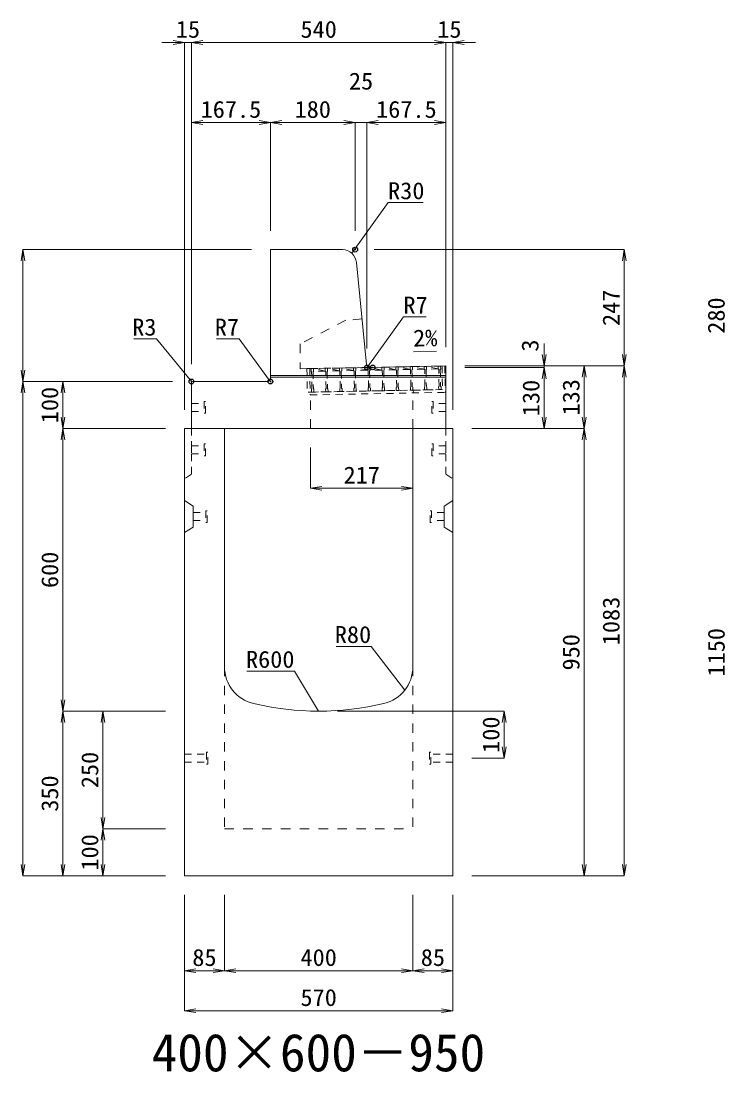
# Model space of a CAD drawing. Units: millimetres at full size; some dimension numbers follow another scale. Extents: x -18734 to 51600, y -18820 to 17820.
# Drawn here: x 31918 to 33413, y 5234 to 7466 of the extents above; entities that cross this region are included whole.
import ezdxf
from ezdxf.enums import TextEntityAlignment as Align

# ---------------------------------------------------------------- set-up
doc = ezdxf.new("R2010")
doc.units = ezdxf.units.MM
doc.header["$LTSCALE"] = 20
doc.header["$PDMODE"] = 32
doc.header["$PDSIZE"] = 10
doc.linetypes.add('USER1', pattern=[2, 1, -1])
doc.linetypes.add('USER2', pattern=[1.35, 0.75, -0.6])
for name, color, linetype, lineweight in [('インサート', 3, 'USER2', 9), ('グレーチング', 7, 'USER2', 5), ('受枠', 3, 'USER2', 9), ('寸法線', 7, 'Continuous', 13), ('引出線', 4, 'Continuous', 13), ('本体', 2, 'Continuous', 13), ('目地', 132, 'Continuous', 5)]:
    doc.layers.add(name, color=color, linetype=linetype, lineweight=lineweight)
doc.layers.add('作業エリア', color=11, linetype='Continuous')
doc.layers.add('文字', color=7, linetype='Continuous')
doc.styles.add('ＭＳ 明朝', font='')
doc.styles.get('ＭＳ 明朝').set_extended_font_data('MS Mincho')

# ---------------------------------------------------------------- blocks, each defined once
blk = doc.blocks.new('open_arrow')
at = {"color": 0, "linetype": 'Continuous', "lineweight": -2}
blk.add_lwpolyline([(7.5, 1.25), (0, 0), (7.5, -1.25)], dxfattribs=at)

msp = doc.modelspace()

# ---------------------------------------------------------------- linework, layer by layer
at = {"layer": 'インサート'}
for p, q in [((32280, 6653.5), (32307, 6653.5)), ((32280, 6653.5), (32280, 6636.5)), ((32310, 6657.5), (32307, 6657.5)), ((32307, 6657.5), (32307, 6632.5)), ((32310, 6632.5), (32310, 6657.5)), ((32790, 6657.5), (32793, 6657.5)), ((32790, 6632.5), (32790, 6657.5)), ((32793, 6657.5), (32793, 6632.5)), ((32820, 6653.5), (32793, 6653.5)), ((32820, 6653.5), (32820, 6636.5)), ((32280, 6636.5), (32307, 6636.5)), ((32307, 6632.5), (32310, 6632.5)), ((32793, 6632.5), (32790, 6632.5)), ((32820, 6636.5), (32793, 6636.5)), ((32280, 6563.5), (32307, 6563.5)), ((32280, 6563.5), (32280, 6546.5)), ((32310, 6567.5), (32307, 6567.5)), ((32307, 6567.5), (32307, 6542.5)), ((32310, 6542.5), (32310, 6567.5)), ((32790, 6567.5), (32793, 6567.5)), ((32790, 6542.5), (32790, 6567.5)), ((32793, 6567.5), (32793, 6542.5)), ((32820, 6563.5), (32793, 6563.5)), ((32820, 6563.5), (32820, 6546.5)), ((32280, 6546.5), (32307, 6546.5)), ((32307, 6542.5), (32310, 6542.5)), ((32793, 6542.5), (32790, 6542.5)), ((32820, 6546.5), (32793, 6546.5)), ((32283.2, 6421.5), (32310.2, 6421.5)), ((32283.2, 6421.5), (32283.2, 6404.5)), ((32313.2, 6425.5), (32310.2, 6425.5)), ((32310.2, 6425.5), (32310.2, 6400.5)), ((32313.2, 6400.5), (32313.2, 6425.5)), ((32786.8, 6425.5), (32789.8, 6425.5)), ((32786.8, 6400.5), (32786.8, 6425.5)), ((32789.8, 6425.5), (32789.8, 6400.5)), ((32816.8, 6421.5), (32789.8, 6421.5)), ((32816.8, 6421.5), (32816.8, 6404.5)), ((32283.2, 6404.5), (32310.2, 6404.5)), ((32310.2, 6400.5), (32313.2, 6400.5)), ((32789.8, 6400.5), (32786.8, 6400.5)), ((32816.8, 6404.5), (32789.8, 6404.5)), ((32265, 5908.5), (32312, 5908.5)), ((32265, 5908.5), (32265, 5891.5)), ((32315, 5912.5), (32312, 5912.5)), ((32312, 5912.5), (32312, 5887.5)), ((32315, 5887.5), (32315, 5912.5)), ((32788, 5912.5), (32785, 5912.5)), ((32785, 5912.5), (32785, 5887.5)), ((32788, 5887.5), (32788, 5912.5)), ((32835, 5908.5), (32788, 5908.5)), ((32835, 5891.5), (32835, 5908.5)), ((32265, 5891.5), (32312, 5891.5)), ((32312, 5887.5), (32315, 5887.5)), ((32785, 5887.5), (32788, 5887.5)), ((32835, 5891.5), (32788, 5891.5))]:
    msp.add_line(p, q, dxfattribs=at)
at = {"layer": 'グレーチング'}
for p, q in [((32533.97, 6727.46), (32808.92, 6732.79)), ((32564.08, 6722.05), (32538.97, 6727.56)), ((32564.08, 6722.05), (32539.08, 6721.56)), ((32594.07, 6722.63), (32568.96, 6728.14)), ((32594.07, 6722.63), (32569.08, 6722.14)), ((32624.07, 6723.21), (32598.96, 6728.72)), ((32624.07, 6723.21), (32599.07, 6722.72)), ((32654.06, 6723.79), (32628.95, 6729.3)), ((32654.06, 6723.79), (32629.07, 6723.3)), ((32684.06, 6724.37), (32658.95, 6729.88)), ((32684.06, 6724.37), (32659.06, 6723.88)), ((32714.05, 6724.95), (32688.94, 6730.46)), ((32714.05, 6724.95), (32689.06, 6724.46)), ((32744.05, 6725.53), (32718.93, 6731.04)), ((32744.05, 6725.53), (32719.05, 6725.05)), ((32774.04, 6726.11), (32748.93, 6731.62)), ((32774.04, 6726.11), (32749.05, 6725.63)), ((32804.04, 6726.69), (32778.92, 6732.2)), ((32804.04, 6726.69), (32779.04, 6726.21)), ((32534.94, 6677.47), (32809.89, 6682.79))]:
    msp.add_line(p, q, dxfattribs=at)
for points in [[(32533.97, 6727.46), (32538.97, 6727.56), (32539.08, 6721.56), (32538.1, 6720.54), (32538.8, 6684.55), (32539.82, 6683.57), (32539.94, 6677.57), (32534.94, 6677.47), (32534.82, 6683.47), (32535.8, 6684.49), (32535.1, 6720.48), (32534.09, 6721.47)], [(32568.8, 6685.13), (32569.81, 6684.15), (32569.93, 6678.15), (32564.93, 6678.05), (32564.82, 6684.05), (32565.8, 6685.07), (32565.1, 6721.07), (32564.08, 6722.05), (32563.96, 6728.04), (32568.96, 6728.14), (32569.08, 6722.14), (32568.1, 6721.12)], [(32598.79, 6685.71), (32599.81, 6684.73), (32599.92, 6678.73), (32594.93, 6678.63), (32594.81, 6684.63), (32595.79, 6685.65), (32595.09, 6721.65), (32594.07, 6722.63), (32593.96, 6728.62), (32598.96, 6728.72), (32599.07, 6722.72), (32598.09, 6721.7)], [(32628.78, 6686.29), (32629.8, 6685.31), (32629.92, 6679.31), (32624.92, 6679.21), (32624.8, 6685.21), (32625.78, 6686.23), (32625.09, 6722.23), (32624.07, 6723.21), (32623.95, 6729.21), (32628.95, 6729.3), (32629.07, 6723.3), (32628.09, 6722.28)], [(32658.78, 6686.87), (32659.8, 6685.89), (32659.91, 6679.89), (32654.91, 6679.8), (32654.8, 6685.79), (32655.78, 6686.81), (32655.08, 6722.81), (32654.06, 6723.79), (32653.95, 6729.79), (32658.95, 6729.88), (32659.06, 6723.88), (32658.08, 6722.86)], [(32685.77, 6687.39), (32685.08, 6723.39), (32684.06, 6724.37), (32683.94, 6730.37), (32688.94, 6730.46), (32689.06, 6724.46), (32688.08, 6723.45), (32688.77, 6687.45), (32689.79, 6686.47), (32689.91, 6680.47), (32684.91, 6680.38), (32684.79, 6686.37)], [(32715.77, 6687.97), (32715.07, 6723.97), (32714.05, 6724.95), (32713.94, 6730.95), (32718.93, 6731.04), (32719.05, 6725.05), (32718.07, 6724.03), (32718.77, 6688.03), (32719.79, 6687.05), (32719.9, 6681.05), (32714.9, 6680.96), (32714.79, 6686.96)], [(32749.05, 6725.63), (32748.06, 6724.61), (32748.76, 6688.61), (32749.78, 6687.63), (32749.9, 6681.63), (32744.9, 6681.54), (32744.78, 6687.54), (32745.76, 6688.56), (32745.07, 6724.55), (32744.05, 6725.53), (32743.93, 6731.53), (32748.93, 6731.62)], [(32779.04, 6726.21), (32778.06, 6725.19), (32778.76, 6689.19), (32779.78, 6688.21), (32779.89, 6682.21), (32774.89, 6682.12), (32774.78, 6688.12), (32775.76, 6689.14), (32775.06, 6725.13), (32774.04, 6726.11), (32773.92, 6732.11), (32778.92, 6732.2)], [(32804.89, 6682.7), (32804.77, 6688.7), (32805.75, 6689.72), (32805.05, 6725.71), (32804.04, 6726.69), (32803.92, 6732.69), (32808.92, 6732.79), (32809.03, 6726.79), (32808.05, 6725.77), (32808.75, 6689.77), (32809.77, 6688.79), (32809.89, 6682.79)]]:
    msp.add_lwpolyline(points, close=True, dxfattribs=at)
at = {"layer": '作業エリア'}
for p in [(32627.5, 6980), (32652.5, 6730), (32665, 6730), (32280, 6700), (32447.5, 6700)]:
    msp.add_point(p, dxfattribs=at)
at = {"layer": '受枠'}
for p, q in [((32524.97, 6727.29), (32817.92, 6732.96)), ((32524.97, 6727.29), (32525.94, 6677.3)), ((32530.97, 6727.41), (32532.05, 6671.42)), ((32811.92, 6732.84), (32812.89, 6682.85)), ((32817.92, 6732.96), (32819, 6676.97)), ((32812.89, 6682.85), (32525.94, 6677.3)), ((32532.05, 6671.42), (32819, 6676.97))]:
    msp.add_line(p, q, dxfattribs=at)
at = {"layer": '受枠', "linetype": 'Continuous'}
msp.add_line((32750.9, 6681.65), (32751.01, 6675.65), dxfattribs=at)
at = {"layer": '寸法線'}
for p, q in [((32328, 7419.95), (32217, 7419.95)), ((32265, 6640), (32265, 7419.95)), ((32280, 7419.95), (32820, 7419.95)), ((32280, 6737), (32280, 7419.95)), ((32280, 6737), (32280, 7419.95)), ((32772, 7419.95), (32883, 7419.95)), ((32820, 6773), (32820, 7419.95)), ((32820, 6773), (32820, 7419.95)), ((32835, 6640), (32835, 7419.95)), ((32280, 7249.95), (32447.5, 7249.95)), ((32280, 6737), (32280, 7249.95)), ((32447.5, 7020), (32447.5, 7249.95)), ((32447.5, 7249.95), (32627.5, 7249.95)), ((32447.5, 7020), (32447.5, 7249.95)), ((32579.5, 7249.95), (32700.5, 7249.95)), ((32627.5, 7020), (32627.5, 7249.95)), ((32627.5, 7020), (32627.5, 7249.95)), ((32652.5, 6770), (32652.5, 7249.95)), ((32652.5, 7249.95), (32820, 7249.95)), ((32652.5, 6770), (32652.5, 7249.95)), ((32820, 6773), (32820, 7249.95)), ((31922.06, 6980), (31922.06, 6700)), ((32407.5, 6980), (31922.06, 6980)), ((32667.5, 6980), (33198.78, 6980)), ((33198.78, 6980), (33198.78, 6733)), ((33028.78, 6781), (33028.78, 6682)), ((32860, 6733), (33028.78, 6733)), ((32860, 6733), (33113.78, 6733)), ((32860, 6733), (33198.78, 6733)), ((32860, 6733), (33198.78, 6733)), ((32860, 6730), (33028.78, 6730)), ((32860, 6730), (33028.78, 6730)), ((33028.78, 6730), (33028.78, 6600)), ((33113.78, 6733), (33113.78, 6600)), ((33198.78, 6733), (33198.78, 5650)), ((32240, 6700), (31922.06, 6700)), ((31922.06, 5650), (31922.06, 6700)), ((32240, 6700), (31922.06, 6700)), ((32007.06, 6600), (32007.06, 6700)), ((32240, 6700), (32007.06, 6700)), ((32007.06, 6600), (32007.06, 6000)), ((32225, 6600), (32007.06, 6600)), ((32225, 6600), (32007.06, 6600)), ((32875, 6600), (33028.78, 6600)), ((32875, 6600), (33113.78, 6600)), ((32875, 6600), (33113.78, 6600)), ((33113.78, 6600), (33113.78, 5650)), ((32533, 6560), (32533, 6473.33)), ((32533, 6473.33), (32750, 6473.33)), ((32225, 6000), (32007.06, 6000)), ((32007.06, 5650), (32007.06, 6000)), ((32225, 6000), (32007.06, 6000)), ((32092.06, 6000), (32092.06, 5750)), ((32225, 6000), (32092.06, 6000)), ((32590, 6000), (32943.78, 6000)), ((32943.78, 6000), (32943.78, 5900)), ((32875, 5900), (32943.78, 5900)), ((32225, 5750), (32092.06, 5750)), ((32092.06, 5750), (32092.06, 5650)), ((32225, 5750), (32092.06, 5750)), ((32225, 5650), (31922.06, 5650)), ((32225, 5650), (32007.06, 5650)), ((32225, 5650), (32092.06, 5650)), ((32875, 5650), (33113.78, 5650)), ((32875, 5650), (33198.78, 5650)), ((32265, 5610), (32265, 5448.84)), ((32265, 5610), (32265, 5363.84)), ((32350, 5610), (32350, 5448.84)), ((32350, 5610), (32350, 5448.84)), ((32750, 5610), (32750, 5448.84)), ((32750, 5610), (32750, 5448.84)), ((32835, 5610), (32835, 5448.84)), ((32835, 5610), (32835, 5363.84)), ((32265, 5448.84), (32350, 5448.84)), ((32350, 5448.84), (32750, 5448.84)), ((32750, 5448.84), (32835, 5448.84)), ((32265, 5363.84), (32835, 5363.84))]:
    msp.add_line(p, q, dxfattribs=at)
at = {"layer": '引出線'}
for points in [[(32620.48, 6972.24), (32697.4, 7079.93), (32772.08, 7079.93)], [(32654.14, 6731.81), (32730, 6837.02), (32777.93, 6837.02)], [(32280.88, 6699.12), (32205.62, 6790.3), (32157.89, 6790.3)], [(32445.45, 6702.05), (32380.97, 6790.3), (32333.04, 6790.3)], [(32751.14, 6763.26), (32799.85, 6764.23), (32751.11, 6763.26)], [(32732.76, 6044.42), (32661.5, 6137.53), (32586.83, 6137.53)], [(32550, 6000), (32498.63, 6084.75), (32397.63, 6084.75)]]:
    msp.add_lwpolyline(points, dxfattribs=at)
at = {"layer": '本体'}
for p, q in [((32447.5, 6980), (32447.5, 6707)), ((32600.35, 6980), (32447.5, 6980)), ((32651.87, 6736.3), (32630.2, 6952.99)), ((32665, 6730), (32658.83, 6730)), ((32665, 6730), (32820, 6733)), ((32820, 6600), (32820, 6733)), ((32280, 6697), (32280, 6600)), ((32440.5, 6700), (32283, 6700)), ((32265, 6600), (32265, 5650)), ((32350, 6600), (32265, 6600)), ((32820, 6600), (32280, 6600)), ((32350, 6600), (32350, 6094.04)), ((32750, 6094.04), (32750, 6600)), ((32835, 6600), (32750, 6600)), ((32835, 5650), (32835, 6600)), ((32265, 5650), (32835, 5650))]:
    msp.add_line(p, q, dxfattribs=at)
at = {"layer": '本体', "linetype": 'USER1'}
for p, q in [((32608, 6830), (32511, 6780)), ((32642.2, 6833), (32608, 6830)), ((32511, 6780), (32511, 6727.02)), ((32511, 6727.02), (32665, 6730)), ((32533, 6600), (32533, 6677.44)), ((32750, 6600), (32750, 6681.64))]:
    msp.add_line(p, q, dxfattribs=at)
at = {"layer": '本体', "linetype": 'USER2', "lineweight": 9}
for p, q in [((32280, 6600), (32280, 6503)), ((32820, 6600), (32820, 6503)), ((32280, 6503), (32265, 6493.5)), ((32820, 6503), (32835, 6493.5))]:
    msp.add_line(p, q, dxfattribs=at)
at = {"layer": '本体', "lineweight": 9}
for p, q in [((32265, 6447), (32283.2, 6435.5)), ((32283.2, 6435.5), (32283.2, 6390.5)), ((32835, 6447), (32816.8, 6435.5)), ((32816.8, 6435.5), (32816.8, 6390.5)), ((32265, 6379), (32283.2, 6390.5)), ((32835, 6379), (32816.8, 6390.5))]:
    msp.add_line(p, q, dxfattribs=at)
at = {"layer": '本体', "linetype": 'USER1', "lineweight": 15}
for p, q in [((32350, 6094.04), (32350, 5750)), ((32750, 6094.04), (32750, 5750)), ((32350, 5750), (32750, 5750))]:
    msp.add_line(p, q, dxfattribs=at)
at = {"layer": '本体'}
for centre, radius, start, end in [((32600.35, 6950), 30, 5.71059, 90), ((32658.83, 6737), 7, 185.71059, 270), ((32283, 6697), 3, 90, 180), ((32440.5, 6707), 7, 270, 0), ((32430, 6094.04), 80, 180, 256.65764), ((32670, 6094.04), 80, 283.34236, 0), ((32550, 6600), 600, 256.65764, 283.34236)]:
    msp.add_arc(centre, radius, start, end, dxfattribs=at)
at = {"layer": '目地'}
for p, q in [((32820, 6713), (32447.5, 6713)), ((32820, 6709), (32447.5, 6709))]:
    msp.add_line(p, q, dxfattribs=at)

# ---------------------------------------------------------------- block references
at = {"layer": '寸法線', "xscale": 3.2, "yscale": 3.2}
for p, rotation in [((32265, 7419.95), 180), ((32820, 7419.95), 180), ((32820, 7419.95), 180), ((32447.5, 7249.95), 180), ((32627.5, 7249.95), 180), ((32627.5, 7249.95), 180), ((32820, 7249.95), 180), ((31922.06, 6980), 270), ((33198.78, 6980), 270), ((33028.78, 6733), 90), ((33198.78, 6733), 90), ((31922.06, 6700), 90), ((33028.78, 6730), 270), ((33028.78, 6730), 270), ((33113.78, 6733), 270), ((33198.78, 6733), 270), ((31922.06, 6700), 270), ((32007.06, 6700), 270), ((32007.06, 6600), 90), ((33028.78, 6600), 90), ((33113.78, 6600), 90), ((32007.06, 6600), 270), ((33113.78, 6600), 270), ((32750, 6473.33), 180), ((32007.06, 6000), 90), ((32007.06, 6000), 270), ((32092.06, 6000), 270), ((32943.78, 6000), 270), ((32943.78, 5900), 90), ((32092.06, 5750), 90), ((32092.06, 5750), 270), ((31922.06, 5650), 90), ((32007.06, 5650), 90), ((32092.06, 5650), 90), ((33113.78, 5650), 90), ((33198.78, 5650), 90), ((32350, 5448.84), 180), ((32750, 5448.84), 180), ((32835, 5448.84), 180), ((32835, 5363.84), 180)]:
    msp.add_blockref('open_arrow', p, dxfattribs=dict(at, rotation=rotation))
for p in [(32280, 7419.95), (32280, 7419.95), (32835, 7419.95), (32280, 7249.95), (32447.5, 7249.95), (32652.5, 7249.95), (32652.5, 7249.95), (32533, 6473.33), (32265, 5448.84), (32350, 5448.84), (32750, 5448.84), (32265, 5363.84)]:
    msp.add_blockref('open_arrow', p, dxfattribs=at)
at = {"layer": '引出線', "xscale": 0.0533, "yscale": 0.0533}
for p, rotation in [((32620.48, 6972.24), 54.5), ((32751.14, 6763.26), 1.1), ((32654.14, 6731.81), 54.2), ((32280.88, 6699.12), 129.5), ((32445.45, 6702.05), 126.2), ((32732.76, 6044.42), 127.4), ((32550, 6000), 121.2)]:
    msp.add_blockref('open_arrow', p, dxfattribs=dict(at, rotation=rotation))

# ---------------------------------------------------------------- texts
at = {"layer": '寸法線', "style": 'ＭＳ 明朝', "width": 1.05}
for s, p in [('15', (32272.5, 7447.95)), ('540', (32550, 7447.95)), ('15', (32827.5, 7447.95)), ('25', (32640, 7337.95)), ('167.5', (32363.75, 7277.95)), ('180', (32537.5, 7277.95)), ('167.5', (32736.25, 7277.95)), ('217', (32641.5, 6501.33)), ('85', (32307.5, 5476.84)), ('400', (32550, 5476.84)), ('85', (32792.5, 5476.84)), ('570', (32550, 5391.84))]:
    msp.add_text(s, height=36.03, dxfattribs=at).set_placement(p, align=Align.MIDDLE_CENTER)
for s, p in [('247', (33170.78, 6856.5)), ('280', (33394.06, 6840)), ('3', (32998.78, 6776.34)), ('130', (33000.78, 6665)), ('133', (33085.78, 6666.5)), ('100', (31979.06, 6650)), ('600', (31979.06, 6300)), ('1083', (33170.78, 6191.5)), ('950', (33085.78, 6125)), ('1150', (33394.06, 6125)), ('100', (32915.78, 5950)), ('250', (32064.06, 5875)), ('350', (31979.06, 5825)), ('100', (32064.06, 5700))]:
    msp.add_text(s, height=36.03, rotation=90, dxfattribs=at).set_placement(p, align=Align.MIDDLE_CENTER)
at = {"layer": '引出線', "style": 'ＭＳ 明朝', "width": 1.05}
for s, p in [('R30', (32697.4, 7123.13)), ('R7', (32730, 6880.22))]:
    msp.add_text(s, height=36.03, dxfattribs=at).set_placement(p, align=Align.TOP_LEFT)
for s, p in [('R3', (32205.62, 6833.5)), ('R7', (32380.97, 6833.5)), ('R80', (32661.5, 6180.73)), ('R600', (32498.63, 6127.95))]:
    msp.add_text(s, height=36.03, dxfattribs=at).set_placement(p, align=Align.TOP_RIGHT)
msp.add_text('2%', height=36.03, rotation=1.146, dxfattribs=at).set_placement((32750.17, 6810.15), align=Align.TOP_LEFT)
at = {"layer": '文字', "style": 'ＭＳ 明朝'}
msp.add_text('400×600－950', height=80.06, dxfattribs=at).set_placement((32549.52, 5275.03), align=Align.MIDDLE_CENTER)

doc.saveas('drawing.dxf')
